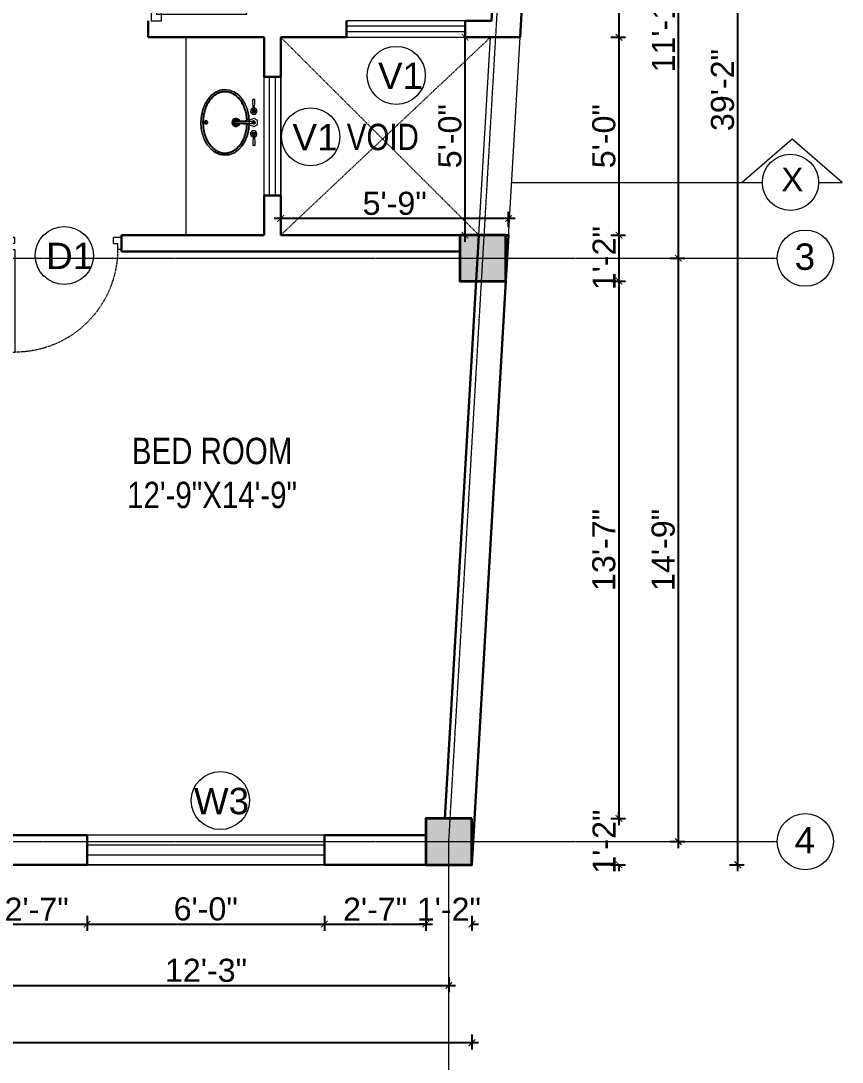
# Model space of a CAD drawing. Header units: inches. Extents: x 84707 to 107235, y 3922 to 10323.
# Drawn here: x 106986.4 to 107235.5, y 4103.5 to 4419.4 of the extents above; entities that cross this region are included whole.
import ezdxf

# ---------------------------------------------------------------- set-up
doc = ezdxf.new("R2010")
doc.units = ezdxf.units.IN
doc.header["$MEASUREMENT"] = 0
doc.linetypes.add('CENTER', pattern=[2, 1.25, -0.25, 0.25, -0.25])
doc.linetypes.add('HIDDEN', pattern=[0.375, 0.25, -0.125])
for name, color, linetype, lineweight in [('Annotate-Lite.w', 4, 'Continuous', 9), ('Annotations-Bold.w', 2, 'Continuous', 13), ('COLOUM', 3, 'Continuous', 35), ('DIM-2', 4, 'Continuous', 20), ('Door-Window.w', 4, 'Continuous', 15), ('Fittings', 9, 'Continuous', 5), ('furniture', 45, 'Continuous', 0), ('FURNT', 31, 'Continuous', 15), ('HA', 254, 'Continuous', 9), ('hatch', 9, 'Continuous', 0), ('text', 7, 'Continuous', 5), ('wall', 240, 'Continuous', 30), ('wall light', 6, 'Continuous', 18), ('window', 130, 'Continuous', 13)]:
    doc.layers.add(name, color=color, linetype=linetype, lineweight=lineweight)
doc.styles.add('ARAIL', font='arial.ttf')
doc.styles.add('DIM', font='arial.ttf', dxfattribs={"width": 0.8})
doc.styles.add('gaurav', font='arial.ttf')
doc.dimstyles.new('8 inch dim', dxfattribs={"dimtxt": 7, "dimasz": 2, "dimexe": 2, "dimexo": 1, "dimgap": 1, "dimtad": 1, "dimdec": 0, "dimzin": 3, "dimdsep": 46, "dimlunit": 4, "dimtxsty": 'ARAIL', "dimblk": 'ARCHTICK', "dimcen": 0.09, "dimdle": 2, "dimadec": 0, "dimazin": 0, "dimtfac": 1, "dimtdec": 0, "dimtix": 1, "dimtofl": 0, "dimtmove": 1, "dimatfit": 3, "dimldrblk": 'ARCHTICK', "dimfxlon": 1, "dimtolj": 1, "dimtzin": 0, "dimarcsym": 0})

# ---------------------------------------------------------------- blocks, each defined once
blk = doc.blocks.new('column 14')
at = {"layer": 'COLOUM'}
h = blk.add_hatch(color=256, dxfattribs=at)
h.dxf.hatch_style = 1
h.paths.add_polyline_path([(7, 7), (-7, 7), (-7, -7), (7, -7)])
blk.add_lwpolyline([(7, 7), (7, -7), (-7, -7), (-7, 7)], close=True, dxfattribs=at)
blk = doc.blocks.new('*U9')
at = {"layer": 'Door-Window.w', "ltscale": 3}
for p, q in [((11067.44, 10097.93), (11092.24, 10116.76)), ((11068.18, 10096.96), (11093, 10115.8)), ((11092.24, 10116.76), (11093, 10115.8)), ((11063.03, 10097.66), (11065.96, 10099.89)), ((11065.96, 10099.89), (11067.44, 10097.93)), ((11065.97, 10096.82), (11067.44, 10097.93)), ((11067.44, 10097.93), (11068.18, 10096.96)), ((11065.25, 10094.74), (11063.03, 10097.66)), ((11066.71, 10095.85), (11065.25, 10094.74)), ((11066.71, 10095.85), (11065.97, 10096.82)), ((11084.8, 10072.06), (11083.33, 10070.95)), ((11084.81, 10068.99), (11083.33, 10070.95)), ((11084.8, 10072.06), (11085.54, 10071.08)), ((11084.81, 10068.99), (11087.74, 10071.22)), ((11085.54, 10071.08), (11087, 10072.19)), ((11087.74, 10071.22), (11087, 10072.19))]:
    blk.add_line(p, q, dxfattribs=at)
at = {"layer": 'Door-Window.w', "color": 9, "linetype": 'HIDDEN', "lineweight": 18}
blk.add_arc((11068.18, 10096.96), 31.16, 307.2347, 37.1906, dxfattribs=at)
blk = doc.blocks.new('A$C604E024C')
at = {"layer": 'hatch', "color": 9, "linetype": 'ByBlock'}
for p, q in [((-107.3, 6.3), (-198.2, 8.5)), ((-101.1, 4.4), (-101.1, -4.4)), ((-101.1, 4.4), (-100.5, 4.4)), ((-100.5, 4.4), (-100.5, 0.6)), ((-100.5, 0.6), (-96.6, 0.6)), ((-100.5, 0), (-100.5, -3.8)), ((-100.5, 0), (-96.6, 0)), ((-96.6, 4.4), (-96.6, 0.6)), ((-96.6, 4.4), (-96, 4.4)), ((-96, 4.4), (-96, -3.8)), ((-5.6, 4.4), (-5.6, -4.4)), ((-5.6, 4.4), (-5, 4.4)), ((-5, 4.4), (-5, -3.8)), ((0, 12.9), (0, -12.9)), ((1.2, 4.4), (1.2, -4.4)), ((1.2, 4.4), (3.5, 4.4)), ((1.8, 3.8), (1.8, 0.6)), ((1.8, 3.8), (3.5, 3.8)), ((1.8, 0.6), (3.5, 0.6)), ((100.4, 2.2), (101, 2.4)), ((107.3, 6.3), (198.2, 8.5)), ((199.2, 7.5), (199.2, -7.5)), ((-107.3, -6.3), (-198.2, -8.5)), ((-101.1, -4.4), (-100.5, -4.4)), ((-100.5, -3.8), (-100.5, -4.4)), ((-96.6, 0), (-96.6, -4.4)), ((-96.6, -4.4), (-96, -4.4)), ((-96, -3.8), (-96, -4.4)), ((-5.6, -4.4), (-1.2, -4.4)), ((-5, -3.8), (-1.2, -3.8)), ((-1.2, -3.8), (-1.2, -4.4)), ((1.2, -4.4), (3.5, -4.4)), ((1.8, 0), (1.8, -3.8)), ((1.8, 0), (3.5, 0)), ((1.8, -3.8), (3.5, -3.8)), ((100.4, -2.2), (101, -2.4)), ((107.3, -6.3), (198.2, -8.5))]:
    blk.add_line(p, q, dxfattribs=at)
for points in [[(34.8, -2.5), (34.8, -2.5, 0.267949), (34.8, 2.5), (19.6, 28.9, 0.267949), (15.2, 31.4), (-15.2, 31.4, 0.267949), (-19.6, 28.9), (-34.8, 2.5, 0.267949), (-34.8, -2.5)], [(0, 12.9), (-4.6, 12.9, 0.267949), (-8.9, 10.4), (-13.5, 2.5, 0.267949), (-13.5, -2.5), (-8.9, -10.4, 0.267949), (-4.6, -12.9), (0, -12.9)], [(0, 12.9), (4.6, 12.9, -0.267949), (8.9, 10.4), (13.5, 2.5, -0.267949), (13.5, -2.5), (8.9, -10.4, -0.267949), (4.6, -12.9), (0, -12.9)], [(-14.6, -149.3, 0.267949), (-14.6, -154.3), (-9.4, -163.2, 0.267949), (-5.1, -165.7), (0, -165.7)], [(14.6, -149.3, -0.267949), (14.6, -154.3), (9.5, -163.2, -0.267949), (5.2, -165.7), (0, -165.7)]]:
    blk.add_lwpolyline(points, format="xyb", dxfattribs=at)
for centre, radius, start, end in [((-148.2, 0), 51.6, 171.62848, 188.37152), ((-198.2, 7.5), 1, 88.57669, 180), ((-98.6, 0), 27.8, 193.93526, 166.06474), ((-98.6, 0), 16.1, 203.47719, 156.52281), ((-98.6, 0), 13.6, 207.82536, 152.17464), ((-98.6, 0), 10.7, 215.76651, 144.23349), ((3.5, 2.2), 2.2, 301.40481, 90), ((3.5, 2.2), 1.6, 270, 90.01417), ((3.5, -1.9), 2.5, 270, 62.70974), ((98.6, 0), 27.8, 13.93526, 346.06474), ((98.6, 0), 16.1, 23.47719, 336.52281), ((98.6, 0), 13.6, 27.82536, 332.17464), ((98.6, 0), 10.7, 35.76651, 324.23349), ((198.2, 7.5), 1, 0, 91.42331), ((-198.2, -7.5), 1, 180, 271.42331), ((-325.4, -117.3), 312.4, 354.13327, 21.56539), ((-1093.1, -109.8), 1085, 357.18281, 5.67785), ((3.5, -1.9), 1.9, 270, 90), ((1083.5, -109.3), 1075.4, 174.30277, 182.87364), ((324.5, -117.1), 311.5, 158.41566, 185.92552), ((198.2, -7.5), 1, 268.57669, 0)]:
    blk.add_arc(centre, radius, start, end, dxfattribs=at)
blk.add_ellipse((98.6, 0), major_axis=(0, 4.4), ratio=0.647537, start_param=-0.996154, end_param=4.137747, dxfattribs=at)
blk.add_open_spline([(100.4, 2.2), (100.2, 2.6), (100, 2.9), (99.5, 3.4), (99.3, 3.6), (98.9, 3.8), (98.7, 3.8), (98.6, 3.8), (98.4, 3.8), (98.1, 3.7), (97.7, 3.5), (97.5, 3.3), (97.1, 2.8), (96.9, 2.5), (96.6, 1.8), (96.5, 1.3), (96.3, 0.3), (96.3, -0.3), (96.5, -1.6), (96.7, -2.1), (97.1, -2.9), (97.4, -3.2), (97.9, -3.6), (98.1, -3.7), (98.6, -3.8), (98.8, -3.8), (99.3, -3.6), (99.6, -3.4), (100, -2.9), (100.2, -2.6), (100.4, -2.2)], degree=3, knots=[5.296065, 5.296065, 5.296065, 5.296065, 5.668493, 5.668493, 6.044953, 6.044953, 6.283185, 6.283185, 6.283185, 6.618814, 6.618814, 6.954443, 6.954443, 7.290072, 7.290072, 7.6257, 7.6257, 8.094621, 8.094621, 8.563542, 8.563542, 8.940002, 8.940002, 9.316461, 9.316461, 9.692921, 9.692921, 10.069381, 10.069381, 10.411893, 10.411893, 10.411893, 10.411893], dxfattribs=at)
blk = doc.blocks.new('basin')
at = {"layer": 'furniture', "lineweight": -3}
for radius, start, end in [(1.14, 113.503, 66.2712), (0.79, 126.715, 52.8739)]:
    blk.add_arc((134195.31, -39122.53), radius, start, end, dxfattribs=at)
at = {"layer": 'furniture'}
blk.add_ellipse((134195.31, -39125.83), major_axis=(-9.97, 0), ratio=0.736887, start_param=4.757716, end_param=10.948885, dxfattribs=at)
at = {"layer": 'furniture', "linetype": 'ByBlock'}
blk.add_ellipse((134195.31, -39125.83), major_axis=(9.97, 0), ratio=0.736887, dxfattribs=at)
at = {"layer": 'furniture', "lineweight": -3}
blk.add_ellipse((134195.31, -39131.57), major_axis=(0.448, 0), ratio=0.674502, dxfattribs=at)
blk.add_open_spline([(134194.69, -39119.15), (134194.32, -39119.17), (134193.96, -39119.2), (134193.09, -39119.32), (134192.57, -39119.42), (134191.58, -39119.69), (134191.1, -39119.85), (134190.19, -39120.23), (134189.76, -39120.45), (134188.95, -39120.93), (134188.57, -39121.2), (134187.89, -39121.77), (134187.59, -39122.07), (134187.06, -39122.71), (134186.83, -39123.04), (134186.45, -39123.73), (134186.3, -39124.08), (134186.09, -39124.79), (134186.03, -39125.15), (134185.99, -39125.61), (134185.99, -39125.72), (134185.99, -39125.83), (134185.99, -39126.08), (134186.01, -39126.34), (134186.11, -39126.94), (134186.2, -39127.29), (134186.47, -39127.97), (134186.64, -39128.31), (134187.06, -39128.96), (134187.31, -39129.28), (134187.88, -39129.88), (134188.2, -39130.16), (134188.9, -39130.7), (134189.28, -39130.94), (134190.1, -39131.39), (134190.53, -39131.59), (134191.45, -39131.93), (134191.92, -39132.08), (134192.9, -39132.31), (134193.4, -39132.4), (134194.43, -39132.51), (134194.94, -39132.53), (134195.97, -39132.52), (134196.49, -39132.48), (134197.5, -39132.35), (134198, -39132.25), (134198.97, -39132), (134199.44, -39131.84), (134200.34, -39131.48), (134200.76, -39131.27), (134201.56, -39130.8), (134201.93, -39130.55), (134202.61, -39130), (134202.91, -39129.71), (134203.45, -39129.1), (134203.69, -39128.78), (134204.08, -39128.12), (134204.24, -39127.78), (134204.48, -39127.09), (134204.56, -39126.74), (134204.64, -39126.04), (134204.64, -39125.69), (134204.57, -39124.98), (134204.49, -39124.62), (134204.25, -39123.91), (134204.09, -39123.56), (134203.69, -39122.89), (134203.45, -39122.56), (134202.89, -39121.93), (134202.58, -39121.63), (134201.88, -39121.07), (134201.49, -39120.81), (134200.67, -39120.35), (134200.22, -39120.13), (134199.3, -39119.77), (134198.81, -39119.62), (134197.81, -39119.37), (134197.29, -39119.28), (134196.49, -39119.19), (134196.22, -39119.16), (134195.94, -39119.15)], degree=3, knots=[4.778413, 4.778413, 4.778413, 4.778413, 4.89303, 4.89303, 5.060537, 5.060537, 5.228045, 5.228045, 5.395552, 5.395552, 5.56306, 5.56306, 5.730567, 5.730567, 5.898075, 5.898075, 6.065582, 6.065582, 6.233089, 6.233089, 6.283185, 6.283185, 6.283185, 6.401225, 6.401225, 6.564378, 6.564378, 6.727532, 6.727532, 6.890685, 6.890685, 7.053839, 7.053839, 7.216992, 7.216992, 7.380146, 7.380146, 7.543299, 7.543299, 7.706452, 7.706452, 7.869606, 7.869606, 8.032759, 8.032759, 8.195913, 8.195913, 8.359066, 8.359066, 8.52222, 8.52222, 8.685373, 8.685373, 8.848527, 8.848527, 9.01168, 9.01168, 9.174834, 9.174834, 9.337987, 9.337987, 9.501141, 9.501141, 9.668648, 9.668648, 9.836155, 9.836155, 10.003663, 10.003663, 10.17117, 10.17117, 10.338678, 10.338678, 10.506185, 10.506185, 10.673693, 10.673693, 10.8412, 10.8412, 10.929386, 10.929386, 10.929386, 10.929386], dxfattribs=at)
at = {"layer": 'furniture'}
blk.add_open_spline([(134195.86, -39131.57), (134195.86, -39131.55), (134195.86, -39131.52), (134195.84, -39131.46), (134195.83, -39131.44), (134195.79, -39131.36), (134195.75, -39131.32), (134195.66, -39131.25), (134195.6, -39131.23), (134195.46, -39131.18), (134195.36, -39131.16), (134195.17, -39131.17), (134195.07, -39131.2), (134194.94, -39131.27), (134194.9, -39131.3), (134194.83, -39131.37), (134194.8, -39131.4), (134194.77, -39131.48), (134194.76, -39131.52), (134194.75, -39131.6), (134194.76, -39131.65), (134194.79, -39131.73), (134194.81, -39131.76), (134194.87, -39131.83), (134194.9, -39131.86), (134194.98, -39131.9), (134195.02, -39131.92), (134195.15, -39131.97), (134195.25, -39131.99), (134195.44, -39131.98), (134195.54, -39131.95), (134195.67, -39131.89), (134195.72, -39131.85), (134195.79, -39131.78), (134195.81, -39131.75), (134195.85, -39131.67), (134195.86, -39131.63), (134195.86, -39131.58), (134195.86, -39131.58), (134195.86, -39131.57)], degree=3, knots=[0, 0, 0, 0, 0.188397, 0.188397, 0.376794, 0.376794, 0.73698, 0.73698, 1.097166, 1.097166, 1.657793, 1.657793, 2.21842, 2.21842, 2.564182, 2.564182, 2.840364, 2.840364, 3.116547, 3.116547, 3.39273, 3.39273, 3.668913, 3.668913, 3.945096, 3.945096, 4.221279, 4.221279, 4.783807, 4.783807, 5.346334, 5.346334, 5.697184, 5.697184, 5.974645, 5.974645, 6.252106, 6.252106, 6.283185, 6.283185, 6.283185, 6.283185], dxfattribs=at)
at = {"layer": 'furniture', "xscale": 0.03499430959345774, "yscale": 0.03499430959345774, "zscale": 0.03499430959345774, "rotation": 359.9929103328581}
blk.add_blockref('A$C604E024C', (134195.31, -39117.12), dxfattribs=at)
blk = doc.blocks.new('_ArchTick')
at = {"color": 0, "linetype": 'ByBlock', "const_width": 0.15}
blk.add_lwpolyline([(-0.5, -0.5), (0.5, 0.5)], dxfattribs=at)
blk = doc.blocks.new('*D338')
at = {"layer": 'Defpoints', "color": 0, "transparency": 16777216}
for p in [(107065.22, 4359.41), (107065.22, 4354.39), (107134.34, 4354.39)]:
    blk.add_point(p, dxfattribs=at)
at = {"layer": 'DIM-2', "color": 0, "lineweight": -2, "transparency": 16777216}
for p, q in [((107136.34, 4359.41), (107063.22, 4359.41)), ((107065.22, 4356.91), (107065.22, 4361.41)), ((107134.34, 4356.91), (107134.34, 4361.41))]:
    blk.add_line(p, q, dxfattribs=at)
at = {"layer": 'DIM-2', "color": 0, "lineweight": -2, "transparency": 16777216, "xscale": 2, "yscale": 2, "zscale": 2, "rotation": 180}
blk.add_blockref('_ArchTick', (107065.22, 4359.41), dxfattribs=at)
at = {"layer": 'DIM-2', "color": 0, "lineweight": -2, "transparency": 16777216, "xscale": 2, "yscale": 2, "zscale": 2}
blk.add_blockref('_ArchTick', (107134.34, 4359.41), dxfattribs=at)
at = {"layer": 'DIM-2', "color": 0, "transparency": 16777216, "insert": (107099.78, 4363.98), "char_height": 7, "attachment_point": 5, "style": 'ARAIL'}
blk.add_mtext('\\A1;5\'-9"', dxfattribs=at)
blk = doc.blocks.new('*D372')
at = {"layer": 'Defpoints', "color": 0, "transparency": 16777216}
for p in [(106975.93, 4163.39), (107006.48, 4163.39), (107006.48, 4145.39)]:
    blk.add_point(p, dxfattribs=at)
at = {"layer": 'DIM-2', "color": 0, "lineweight": -2, "transparency": 16777216}
for p, q in [((106975.93, 4147.89), (106975.93, 4143.39)), ((107006.48, 4147.89), (107006.48, 4143.39)), ((106973.93, 4145.39), (107008.48, 4145.39))]:
    blk.add_line(p, q, dxfattribs=at)
at = {"layer": 'DIM-2', "color": 0, "lineweight": -2, "transparency": 16777216, "xscale": 2, "yscale": 2, "zscale": 2, "rotation": 180}
blk.add_blockref('_ArchTick', (106975.93, 4145.39), dxfattribs=at)
at = {"layer": 'DIM-2', "color": 0, "lineweight": -2, "transparency": 16777216, "xscale": 2, "yscale": 2, "zscale": 2}
blk.add_blockref('_ArchTick', (107006.48, 4145.39), dxfattribs=at)
at = {"layer": 'DIM-2', "color": 0, "transparency": 16777216, "insert": (106991.2, 4149.9), "char_height": 7, "attachment_point": 5, "style": 'ARAIL'}
blk.add_mtext('\\A1;2\'-7"', dxfattribs=at)
blk = doc.blocks.new('*D373')
at = {"layer": 'Defpoints', "color": 0, "transparency": 16777216}
for p in [(107006.48, 4163.39), (107078.48, 4163.39), (107078.48, 4145.39)]:
    blk.add_point(p, dxfattribs=at)
at = {"layer": 'DIM-2', "color": 0, "lineweight": -2, "transparency": 16777216}
for p, q in [((107006.48, 4147.89), (107006.48, 4143.39)), ((107078.48, 4147.89), (107078.48, 4143.39)), ((107004.48, 4145.39), (107080.48, 4145.39))]:
    blk.add_line(p, q, dxfattribs=at)
at = {"layer": 'DIM-2', "color": 0, "lineweight": -2, "transparency": 16777216, "xscale": 2, "yscale": 2, "zscale": 2, "rotation": 180}
blk.add_blockref('_ArchTick', (107006.48, 4145.39), dxfattribs=at)
at = {"layer": 'DIM-2', "color": 0, "lineweight": -2, "transparency": 16777216, "xscale": 2, "yscale": 2, "zscale": 2}
blk.add_blockref('_ArchTick', (107078.48, 4145.39), dxfattribs=at)
at = {"layer": 'DIM-2', "color": 0, "transparency": 16777216, "insert": (107042.48, 4149.96), "char_height": 7, "attachment_point": 5, "style": 'ARAIL'}
blk.add_mtext('\\A1;6\'-0"', dxfattribs=at)
blk = doc.blocks.new('*D374')
at = {"layer": 'Defpoints', "color": 0, "transparency": 16777216}
for p in [(107078.48, 4163.39), (107109.2, 4163.39), (107109.2, 4145.39)]:
    blk.add_point(p, dxfattribs=at)
at = {"layer": 'DIM-2', "color": 0, "lineweight": -2, "transparency": 16777216}
for p, q in [((107078.48, 4147.89), (107078.48, 4143.39)), ((107109.2, 4147.89), (107109.2, 4143.39)), ((107076.48, 4145.39), (107111.2, 4145.39))]:
    blk.add_line(p, q, dxfattribs=at)
at = {"layer": 'DIM-2', "color": 0, "lineweight": -2, "transparency": 16777216, "xscale": 2, "yscale": 2, "zscale": 2, "rotation": 180}
blk.add_blockref('_ArchTick', (107078.48, 4145.39), dxfattribs=at)
at = {"layer": 'DIM-2', "color": 0, "lineweight": -2, "transparency": 16777216, "xscale": 2, "yscale": 2, "zscale": 2}
blk.add_blockref('_ArchTick', (107109.2, 4145.39), dxfattribs=at)
at = {"layer": 'DIM-2', "color": 0, "transparency": 16777216, "insert": (107093.84, 4149.9), "char_height": 7, "attachment_point": 5, "style": 'ARAIL'}
blk.add_mtext('\\A1;2\'-7"', dxfattribs=at)
blk = doc.blocks.new('*D375')
at = {"layer": 'Defpoints', "color": 0, "transparency": 16777216}
for p in [(107109.2, 4163.39), (107123.2, 4163.39), (107123.2, 4145.39)]:
    blk.add_point(p, dxfattribs=at)
at = {"layer": 'DIM-2', "color": 0, "lineweight": -2, "transparency": 16777216}
for p, q in [((107109.2, 4147.89), (107109.2, 4143.39)), ((107123.2, 4147.89), (107123.2, 4143.39)), ((107109.2, 4145.39), (107107.2, 4145.39)), ((107123.2, 4145.39), (107125.2, 4145.39))]:
    blk.add_line(p, q, dxfattribs=at)
at = {"layer": 'DIM-2', "color": 0, "lineweight": -2, "transparency": 16777216, "xscale": 2, "yscale": 2, "zscale": 2}
blk.add_blockref('_ArchTick', (107109.2, 4145.39), dxfattribs=at)
at = {"layer": 'DIM-2', "color": 0, "lineweight": -2, "transparency": 16777216, "xscale": 2, "yscale": 2, "zscale": 2, "rotation": 180}
blk.add_blockref('_ArchTick', (107123.2, 4145.39), dxfattribs=at)
at = {"layer": 'DIM-2', "color": 0, "transparency": 16777216, "insert": (107116.2, 4149.9), "char_height": 7, "attachment_point": 5, "style": 'ARAIL'}
blk.add_mtext('\\A1;1\'-2"', dxfattribs=at)
blk = doc.blocks.new('*D377')
at = {"layer": 'Defpoints', "color": 0, "transparency": 16777216}
for p in [(106968.93, 4162.75), (107116.2, 4163.39), (107116.2, 4126.75)]:
    blk.add_point(p, dxfattribs=at)
at = {"layer": 'DIM-2', "color": 0, "lineweight": -2, "transparency": 16777216}
for p, q in [((106968.93, 4129.25), (106968.93, 4124.75)), ((107116.2, 4129.25), (107116.2, 4124.75)), ((106966.93, 4126.75), (107118.2, 4126.75))]:
    blk.add_line(p, q, dxfattribs=at)
at = {"layer": 'DIM-2', "color": 0, "lineweight": -2, "transparency": 16777216, "xscale": 2, "yscale": 2, "zscale": 2, "rotation": 180}
blk.add_blockref('_ArchTick', (106968.93, 4126.75), dxfattribs=at)
at = {"layer": 'DIM-2', "color": 0, "lineweight": -2, "transparency": 16777216, "xscale": 2, "yscale": 2, "zscale": 2}
blk.add_blockref('_ArchTick', (107116.2, 4126.75), dxfattribs=at)
at = {"layer": 'DIM-2', "color": 0, "transparency": 16777216, "insert": (107042.56, 4131.32), "char_height": 7, "attachment_point": 5, "style": 'ARAIL'}
blk.add_mtext('\\A1;12\'-3"', dxfattribs=at)
blk = doc.blocks.new('*D378')
at = {"layer": 'Defpoints', "color": 0, "transparency": 16777216}
for p in [(106791.93, 4163.39), (107123.2, 4163.39), (106791.93, 4109.39)]:
    blk.add_point(p, dxfattribs=at)
at = {"layer": 'DIM-2', "color": 0, "lineweight": -2, "transparency": 16777216}
for p, q in [((106791.93, 4111.89), (106791.93, 4107.39)), ((107123.2, 4111.89), (107123.2, 4107.39)), ((107125.2, 4109.39), (106789.93, 4109.39))]:
    blk.add_line(p, q, dxfattribs=at)
at = {"layer": 'DIM-2', "color": 0, "lineweight": -2, "transparency": 16777216, "xscale": 2, "yscale": 2, "zscale": 2, "rotation": 180}
blk.add_blockref('_ArchTick', (106791.93, 4109.39), dxfattribs=at)
at = {"layer": 'DIM-2', "color": 0, "lineweight": -2, "transparency": 16777216, "xscale": 2, "yscale": 2, "zscale": 2}
blk.add_blockref('_ArchTick', (107123.2, 4109.39), dxfattribs=at)
at = {"layer": 'DIM-2', "color": 0, "transparency": 16777216, "insert": (106957.56, 4113.9), "char_height": 7, "attachment_point": 5, "style": 'ARAIL'}
blk.add_mtext('\\A1;27\'-7"', dxfattribs=at)
blk = doc.blocks.new('*D382')
at = {"layer": 'Defpoints', "color": 0, "transparency": 16777216}
for p in [(107141.87, 4483.39), (107137.84, 4414.39), (107167.8, 4414.39)]:
    blk.add_point(p, dxfattribs=at)
at = {"layer": 'DIM-2', "color": 0, "lineweight": -2, "transparency": 16777216}
for p, q in [((107165.3, 4483.39), (107169.8, 4483.39)), ((107167.8, 4485.39), (107167.8, 4412.39)), ((107165.3, 4414.39), (107169.8, 4414.39))]:
    blk.add_line(p, q, dxfattribs=at)
at = {"layer": 'DIM-2', "color": 0, "lineweight": -2, "transparency": 16777216, "xscale": 2, "yscale": 2, "zscale": 2}
for p, rotation in [((107167.8, 4483.39), 90), ((107167.8, 4414.39), 270)]:
    blk.add_blockref('_ArchTick', p, dxfattribs=dict(at, rotation=rotation))
at = {"layer": 'DIM-2', "color": 0, "transparency": 16777216, "insert": (107163.23, 4448.89), "char_height": 7, "attachment_point": 5, "rotation": 90, "style": 'ARAIL'}
blk.add_mtext('\\A1;5\'-9"', dxfattribs=at)
blk = doc.blocks.new('*D383')
at = {"layer": 'Defpoints', "color": 0, "transparency": 16777216}
for p in [(107137.84, 4414.39), (107134.34, 4354.39), (107167.8, 4354.39)]:
    blk.add_point(p, dxfattribs=at)
at = {"layer": 'DIM-2', "color": 0, "lineweight": -2, "transparency": 16777216}
for p, q in [((107167.8, 4416.39), (107167.8, 4352.39)), ((107165.3, 4414.39), (107169.8, 4414.39)), ((107165.3, 4354.39), (107169.8, 4354.39))]:
    blk.add_line(p, q, dxfattribs=at)
at = {"layer": 'DIM-2', "color": 0, "lineweight": -2, "transparency": 16777216, "xscale": 2, "yscale": 2, "zscale": 2}
for p, rotation in [((107167.8, 4414.39), 90), ((107167.8, 4354.39), 270)]:
    blk.add_blockref('_ArchTick', p, dxfattribs=dict(at, rotation=rotation))
at = {"layer": 'DIM-2', "color": 0, "transparency": 16777216, "insert": (107163.23, 4384.39), "char_height": 7, "attachment_point": 5, "rotation": 90, "style": 'ARAIL'}
blk.add_mtext('\\A1;5\'-0"', dxfattribs=at)
blk = doc.blocks.new('*D384')
at = {"layer": 'Defpoints', "color": 0, "transparency": 16777216}
for p in [(107134.34, 4354.39), (107133.53, 4340.39), (107167.8, 4340.39)]:
    blk.add_point(p, dxfattribs=at)
at = {"layer": 'DIM-2', "color": 0, "lineweight": -2, "transparency": 16777216}
for p, q in [((107167.8, 4356.39), (107167.8, 4338.39)), ((107165.3, 4354.39), (107169.8, 4354.39)), ((107165.3, 4340.39), (107169.8, 4340.39))]:
    blk.add_line(p, q, dxfattribs=at)
at = {"layer": 'DIM-2', "color": 0, "lineweight": -2, "transparency": 16777216, "xscale": 2, "yscale": 2, "zscale": 2}
for p, rotation in [((107167.8, 4354.39), 90), ((107167.8, 4340.39), 270)]:
    blk.add_blockref('_ArchTick', p, dxfattribs=dict(at, rotation=rotation))
at = {"layer": 'DIM-2', "color": 0, "transparency": 16777216, "insert": (107163.28, 4347.39), "char_height": 7, "attachment_point": 5, "rotation": 90, "style": 'ARAIL'}
blk.add_mtext('\\A1;1\'-2"', dxfattribs=at)
blk = doc.blocks.new('*D385')
at = {"layer": 'Defpoints', "color": 0, "transparency": 16777216}
for p in [(107133.53, 4340.39), (107123.2, 4177.39), (107167.8, 4177.39)]:
    blk.add_point(p, dxfattribs=at)
at = {"layer": 'DIM-2', "color": 0, "lineweight": -2, "transparency": 16777216}
for p, q in [((107165.3, 4340.39), (107169.8, 4340.39)), ((107167.8, 4342.39), (107167.8, 4175.39)), ((107165.3, 4177.39), (107169.8, 4177.39))]:
    blk.add_line(p, q, dxfattribs=at)
at = {"layer": 'DIM-2', "color": 0, "lineweight": -2, "transparency": 16777216, "xscale": 2, "yscale": 2, "zscale": 2}
for p, rotation in [((107167.8, 4340.39), 90), ((107167.8, 4177.39), 270)]:
    blk.add_blockref('_ArchTick', p, dxfattribs=dict(at, rotation=rotation))
at = {"layer": 'DIM-2', "color": 0, "transparency": 16777216, "insert": (107163.22, 4258.89), "char_height": 7, "attachment_point": 5, "rotation": 90, "style": 'ARAIL'}
blk.add_mtext('\\A1;13\'-7"', dxfattribs=at)
blk = doc.blocks.new('*D386')
at = {"layer": 'Defpoints', "color": 0, "transparency": 16777216}
for p in [(107123.2, 4177.39), (107123.2, 4163.39), (107167.8, 4163.39)]:
    blk.add_point(p, dxfattribs=at)
at = {"layer": 'DIM-2', "color": 0, "lineweight": -2, "transparency": 16777216}
for p, q in [((107167.8, 4177.39), (107167.8, 4179.39)), ((107165.3, 4177.39), (107169.8, 4177.39)), ((107165.3, 4163.39), (107169.8, 4163.39)), ((107167.8, 4163.39), (107167.8, 4161.39))]:
    blk.add_line(p, q, dxfattribs=at)
at = {"layer": 'DIM-2', "color": 0, "lineweight": -2, "transparency": 16777216, "xscale": 2, "yscale": 2, "zscale": 2}
for p, rotation in [((107167.8, 4177.39), 270), ((107167.8, 4163.39), 90)]:
    blk.add_blockref('_ArchTick', p, dxfattribs=dict(at, rotation=rotation))
at = {"layer": 'DIM-2', "color": 0, "transparency": 16777216, "insert": (107163.28, 4170.39), "char_height": 7, "attachment_point": 5, "rotation": 90, "style": 'ARAIL'}
blk.add_mtext('\\A1;1\'-2"', dxfattribs=at)
blk = doc.blocks.new('*D353')
at = {"layer": 'Defpoints', "color": 0, "transparency": 16777216}
for p in [(107126.53, 4347.39), (107185.8, 4347.39), (107116.2, 4170.39)]:
    blk.add_point(p, dxfattribs=at)
at = {"layer": 'DIM-2', "color": 0, "lineweight": -2, "transparency": 16777216}
for p, q in [((107183.3, 4347.39), (107187.8, 4347.39)), ((107185.8, 4168.39), (107185.8, 4349.39)), ((107183.3, 4170.39), (107187.8, 4170.39))]:
    blk.add_line(p, q, dxfattribs=at)
at = {"layer": 'DIM-2', "color": 0, "lineweight": -2, "transparency": 16777216, "xscale": 2, "yscale": 2, "zscale": 2}
for p, rotation in [((107185.8, 4347.39), 90), ((107185.8, 4170.39), 270)]:
    blk.add_blockref('_ArchTick', p, dxfattribs=dict(at, rotation=rotation))
at = {"layer": 'DIM-2', "color": 0, "transparency": 16777216, "insert": (107181.23, 4258.89), "char_height": 7, "attachment_point": 5, "rotation": 90, "style": 'ARAIL'}
blk.add_mtext('\\A1;14\'-9"', dxfattribs=at)
blk = doc.blocks.new('*D335')
at = {"layer": 'Defpoints', "color": 0, "transparency": 16777216}
for p in [(107149.8, 4633.39), (107203.8, 4633.39), (107123.2, 4163.39)]:
    blk.add_point(p, dxfattribs=at)
at = {"layer": 'DIM-2', "color": 0, "lineweight": -2, "transparency": 16777216}
for p, q in [((107203.8, 4161.39), (107203.8, 4635.39)), ((107201.3, 4633.39), (107205.8, 4633.39)), ((107201.3, 4163.39), (107205.8, 4163.39))]:
    blk.add_line(p, q, dxfattribs=at)
at = {"layer": 'DIM-2', "color": 0, "lineweight": -2, "transparency": 16777216, "xscale": 2, "yscale": 2, "zscale": 2}
for p, rotation in [((107203.8, 4633.39), 90), ((107203.8, 4163.39), 270)]:
    blk.add_blockref('_ArchTick', p, dxfattribs=dict(at, rotation=rotation))
at = {"layer": 'DIM-2', "color": 0, "transparency": 16777216, "insert": (107199.22, 4398.39), "char_height": 7, "attachment_point": 5, "rotation": 90, "style": 'ARAIL'}
blk.add_mtext('\\A1;39\'-2"', dxfattribs=at)
blk = doc.blocks.new('*D354')
at = {"layer": 'Defpoints', "color": 0, "transparency": 16777216}
for p in [(107134.87, 4490.39), (107185.8, 4490.39), (107126.53, 4347.39)]:
    blk.add_point(p, dxfattribs=at)
at = {"layer": 'DIM-2', "color": 0, "lineweight": -2, "transparency": 16777216}
for p, q in [((107185.8, 4345.39), (107185.8, 4492.39)), ((107183.3, 4490.39), (107187.8, 4490.39)), ((107183.3, 4347.39), (107187.8, 4347.39))]:
    blk.add_line(p, q, dxfattribs=at)
at = {"layer": 'DIM-2', "color": 0, "lineweight": -2, "transparency": 16777216, "xscale": 2, "yscale": 2, "zscale": 2}
for p, rotation in [((107185.8, 4490.39), 90), ((107185.8, 4347.39), 270)]:
    blk.add_blockref('_ArchTick', p, dxfattribs=dict(at, rotation=rotation))
at = {"layer": 'DIM-2', "color": 0, "transparency": 16777216, "insert": (107181.28, 4418.89), "char_height": 7, "attachment_point": 5, "rotation": 90, "style": 'ARAIL'}
blk.add_mtext('\\A1;11\'-11"', dxfattribs=at)
blk = doc.blocks.new('*D356')
at = {"layer": 'Defpoints', "color": 0, "transparency": 16777216}
for p in [(107121.12, 4414.39), (107121.12, 4414.39), (107119.53, 4354.39)]:
    blk.add_point(p, dxfattribs=at)
at = {"layer": 'DIM-2', "color": 0, "lineweight": -2, "transparency": 16777216}
for p, q in [((107121.12, 4352.39), (107121.12, 4416.39)), ((107121.12, 4414.39), (107123.12, 4414.39)), ((107120.53, 4354.39), (107123.12, 4354.39))]:
    blk.add_line(p, q, dxfattribs=at)
at = {"layer": 'DIM-2', "color": 0, "lineweight": -2, "transparency": 16777216, "xscale": 2, "yscale": 2, "zscale": 2}
for p, rotation in [((107121.12, 4414.39), 90), ((107121.12, 4354.39), 270)]:
    blk.add_blockref('_ArchTick', p, dxfattribs=dict(at, rotation=rotation))
at = {"layer": 'DIM-2', "color": 0, "transparency": 16777216, "insert": (107116.54, 4384.39), "char_height": 7, "attachment_point": 5, "rotation": 90, "style": 'ARAIL'}
blk.add_mtext('\\A1;5\'-0"', dxfattribs=at)

msp = doc.modelspace()

# ---------------------------------------------------------------- linework, layer by layer
at = {"layer": 'Annotate-Lite.w', "ltscale": 0.005}
for centre in [(107100.25, 4402.83), (107074.29, 4384.2), (106999.59, 4348.21), (107046.91, 4182.86)]:
    msp.add_circle(centre, 8.81, dxfattribs=at)
at = {"layer": 'Annotations-Bold.w', "linetype": 'CENTER', "ltscale": 0.3}
for p, q in [((106729.51, 4347.39), (107215.76, 4347.39)), ((106729.51, 4170.39), (107215.76, 4170.39))]:
    msp.add_line(p, q, dxfattribs=at)
msp.add_lwpolyline([(107116.2, 4099.61), (107116.2, 4170.39), (107142.8, 4626.39), (107142.8, 4711.18)], dxfattribs=at)
at = {"layer": 'DIM-2'}
msp.add_lwpolyline([(107123.2, 4163.39), (107134.34, 4354.39), (107065.22, 4354.39), (107065.22, 4414.39), (107137.84, 4414.39), (107150.62, 4633.39), (106791.93, 4633.39), (106791.93, 4163.39), (107123.2, 4163.39)], dxfattribs=at)
for centre in [(107224.29, 4347.39), (107224.29, 4170.39)]:
    msp.add_circle(centre, 8.53, dxfattribs=at)
at = {"layer": 'FURNT'}
msp.add_line((107036.57, 4354.32), (107036.57, 4414.39), dxfattribs=at)
at = {"layer": 'HA', "linetype": 'HIDDEN'}
for p, q in [((107065.22, 4414.39), (107125.33, 4354.39)), ((107065.22, 4354.39), (107128.83, 4414.39))]:
    msp.add_line(p, q, dxfattribs=at)
at = {"layer": 'text'}
for points in [[(107228.33, 4370.39), (107235.47, 4370.39), (107220.33, 4383.47), (107205.19, 4370.39)], [(107135.28, 4370.39), (107211.27, 4370.39)]]:
    msp.add_lwpolyline(points, dxfattribs=at)
msp.add_circle((107219.8, 4370.39), 8.53, dxfattribs=at)
at = {"layer": 'wall'}
for p, q in [((107150.62, 4633.39), (107137.84, 4414.39)), ((107025, 4419.39), (107025, 4414.39)), ((107085.12, 4414.39), (107085.12, 4419.39)), ((107121.12, 4414.39), (107121.12, 4419.39)), ((107025, 4414.39), (107060.22, 4414.39)), ((107060.22, 4402.39), (107060.22, 4414.39)), ((107065.22, 4414.39), (107085.12, 4414.39)), ((107065.22, 4402.39), (107065.22, 4414.39)), ((107121.12, 4414.39), (107137.84, 4414.39)), ((107060.22, 4402.39), (107065.22, 4402.39)), ((107060.22, 4354.39), (107060.22, 4366.39)), ((107060.22, 4366.39), (107065.22, 4366.39)), ((107065.22, 4354.39), (107065.22, 4366.39)), ((107060.22, 4354.39), (107016.93, 4354.39)), ((107016.93, 4349.39), (107016.93, 4354.39)), ((107119.35, 4349.39), (107016.93, 4349.39)), ((106967.93, 4172.39), (107006.48, 4172.39)), ((107006.48, 4163.39), (107006.48, 4172.39)), ((107078.48, 4172.39), (107109.04, 4172.39)), ((107078.48, 4163.39), (107078.48, 4172.39)), ((106975.93, 4163.39), (107006.48, 4163.39)), ((107078.48, 4163.39), (107109.2, 4163.39))]:
    msp.add_line(p, q, dxfattribs=at)
for points in [[(107140.78, 4619.39), (107129.12, 4419.39), (107121.12, 4419.39)], [(107065.22, 4354.39), (107134.34, 4354.39), (107123.2, 4163.39)], [(107125.33, 4354.39), (107115.01, 4177.39)]]:
    msp.add_lwpolyline(points, dxfattribs=at)
at = {"layer": 'wall light'}
for points in [[(107125.33, 4354.39), (107128.83, 4414.39)], [(107134.31, 4353.86), (107137.84, 4414.39)]]:
    msp.add_lwpolyline(points, dxfattribs=at)
at = {"layer": 'window'}
for p, q in [((107121.12, 4419.39), (107085.12, 4419.39)), ((107121.12, 4417.76), (107085.12, 4417.76)), ((107121.12, 4416.01), (107085.12, 4416.01)), ((107085.12, 4414.39), (107121.12, 4414.39)), ((107060.22, 4366.39), (107060.22, 4402.39)), ((107061.85, 4366.39), (107061.85, 4402.39)), ((107063.6, 4366.39), (107063.6, 4402.39)), ((107065.22, 4402.39), (107065.22, 4366.39)), ((107078.48, 4172.39), (107006.48, 4172.39)), ((107006.48, 4169.39), (107078.48, 4169.39)), ((107006.48, 4166.39), (107078.48, 4166.39)), ((107078.48, 4163.39), (107006.48, 4163.39))]:
    msp.add_line(p, q, dxfattribs=at)

# ---------------------------------------------------------------- block references
at = {"layer": 'Door-Window.w', "linetype": 'ByBlock'}
for p, xscale, yscale, zscale, rotation in [((94596.4, 5533.49), -0.8331589850765594, 0.8331589850765594, 0.8331589850765594, 217.2660034294755), ((108347.42, 19266.52), -0.9997907820917175, 0.999790782091718, 0.999790782091718, 127.1524242901596)]:
    msp.add_blockref('*U9', p, dxfattribs=dict(at, xscale=xscale, yscale=yscale, zscale=zscale, rotation=rotation))
at = {"layer": 'Fittings', "color": 4, "lineweight": 15, "rotation": 269.8162799008567}
msp.add_blockref('basin', (146604.27, 138457.74), dxfattribs=at)
at = {"layer": 'wall', "xscale": -1, "rotation": 270}
for p in [(107126.53, 4347.39), (107116.2, 4170.39)]:
    msp.add_blockref('column 14', p, dxfattribs=at)

# ---------------------------------------------------------------- texts
at = {"ltscale": 7, "char_height": 8, "width": 121.9318, "attachment_point": 8, "style": 'DIM'}
for s, insert in [('VOID', (107096.18, 4380.04)), ('BED ROOM\\P12\'-9"X14\'-9"', (107044.4, 4271.46))]:
    msp.add_mtext(s, dxfattribs=dict(at, insert=insert))
at = {"layer": 'Annotate-Lite.w', "ltscale": 0.005, "char_height": 8, "attachment_point": 1, "style": 'gaurav'}
for s, insert in [('V1', (107094.73, 4406.7)), ('V1', (107068.78, 4388.07)), ('D1', (106994.07, 4352.08)), ('W3', (107038.88, 4186.71))]:
    msp.add_mtext_dynamic_manual_height_columns(s, width=8, gutter_width=100, heights=[0], dxfattribs=dict(at, insert=insert))
at = {"layer": 'Annotations-Bold.w', "linetype": 'CENTER', "ltscale": 1.5, "char_height": 8, "attachment_point": 1, "style": 'ARAIL'}
for s, insert in [('3', (107221.06, 4351.85)), ('4', (107221.06, 4174.85))]:
    msp.add_mtext_dynamic_manual_height_columns(s, width=6.5393, gutter_width=100, heights=[0], dxfattribs=dict(at, insert=insert))
at = {"layer": 'text', "insert": (107217.02, 4374.86), "char_height": 7.2, "attachment_point": 1, "style": 'ARAIL'}
msp.add_mtext_dynamic_manual_height_columns('X', width=125.4648, gutter_width=90, heights=[0], dxfattribs=at)

# ---------------------------------------------------------------- dimensions: what is measured, and where the dimension line sits
at = {"layer": 'DIM-2'}
for base, p1, p2, picture, middle in [((107203.8, 4633.39), (107123.2, 4163.39), (107149.8, 4633.39), '*D335', (107199.22, 4398.39)), ((107185.8, 4490.39), (107126.53, 4347.39), (107134.87, 4490.39), '*D354', (107181.28, 4418.89)), ((107167.8, 4414.39), (107141.87, 4483.39), (107137.84, 4414.39), '*D382', (107163.23, 4448.89)), ((107121.12, 4414.39), (107119.53, 4354.39), (107121.12, 4414.39), '*D356', (107116.54, 4384.39)), ((107167.8, 4354.39), (107137.84, 4414.39), (107134.34, 4354.39), '*D383', (107163.23, 4384.39)), ((107185.8, 4347.39), (107116.2, 4170.39), (107126.53, 4347.39), '*D353', (107181.23, 4258.89)), ((107167.8, 4177.39), (107133.53, 4340.39), (107123.2, 4177.39), '*D385', (107163.22, 4258.89)), ((107167.8, 4163.39), (107123.2, 4177.39), (107123.2, 4163.39), '*D386', (107163.28, 4170.39))]:
    dim = msp.add_linear_dim(base=base, p1=p1, p2=p2, angle=90, dimstyle='8 inch dim', dxfattribs=at)
    dim.commit()
    dim.dimension.update_dxf_attribs({"geometry": picture, "text_midpoint": middle})
for base, p1, p2, picture, middle in [((107065.22, 4359.41), (107134.34, 4354.39), (107065.22, 4354.39), '*D338', (107099.78, 4363.98)), ((106791.93, 4109.39), (107123.2, 4163.39), (106791.93, 4163.39), '*D378', (106957.56, 4113.9)), ((107116.2, 4126.75), (106968.93, 4162.75), (107116.2, 4163.39), '*D377', (107042.56, 4131.32)), ((107006.48, 4145.39), (106975.93, 4163.39), (107006.48, 4163.39), '*D372', (106991.2, 4149.9)), ((107078.48, 4145.39), (107006.48, 4163.39), (107078.48, 4163.39), '*D373', (107042.48, 4149.96)), ((107109.2, 4145.39), (107078.48, 4163.39), (107109.2, 4163.39), '*D374', (107093.84, 4149.9)), ((107123.2, 4145.39), (107109.2, 4163.39), (107123.2, 4163.39), '*D375', (107116.2, 4149.9))]:
    dim = msp.add_linear_dim(base=base, p1=p1, p2=p2, dimstyle='8 inch dim', dxfattribs=at)
    dim.commit()
    dim.dimension.update_dxf_attribs({"geometry": picture, "text_midpoint": middle})
dim = msp.add_linear_dim(base=(107167.8, 4340.39), p1=(107134.34, 4354.39), p2=(107133.53, 4340.39), angle=90, dimstyle='8 inch dim', dxfattribs=at)
dim.commit()
dim.dimension.update_dxf_attribs({"geometry": '*D384', "text_midpoint": (107167.8, 4347.39), "dimtype": 160})

doc.saveas('drawing.dxf')
